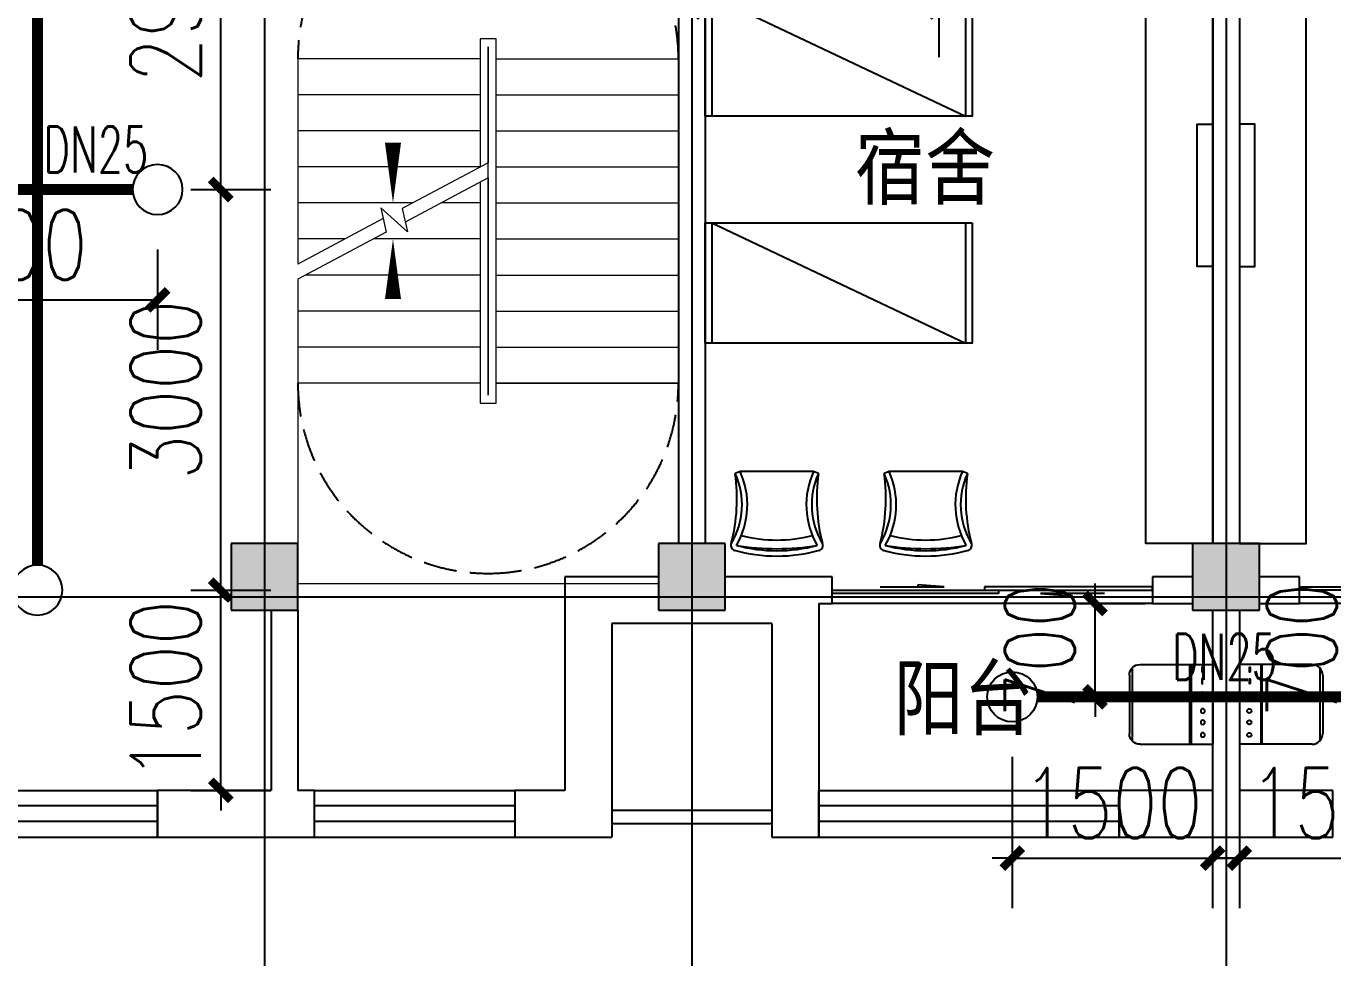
# Model space of a CAD drawing. Extents: x 0 to 2838408, y -923048 to 203859.
# Drawn here: x 2770978 to 2780763, y -549563 to -542584 of the extents above; entities that cross this region are included whole.
import ezdxf

# ---------------------------------------------------------------- set-up
doc = ezdxf.new("R2010")
doc.units = 0
doc.header["$LTSCALE"] = 1000
doc.linetypes.add('DASH', pattern=[0.35, 0.25, -0.1])
for name, color, linetype in [('A-Fixt', 81, 'Continuous'), ('COLUMN', 9, 'Continuous'), ('DIM_SYMB', 3, 'Continuous'), ('DIM_喷淋', 3, 'Continuous'), ('DOTE', 8, 'Continuous'), ('E2-栏杆', 92, 'Continuous'), ('EQUIP_喷头', 7, 'Continuous'), ('PIPE-喷淋', 6, 'Continuous'), ('PUB_HATCH', 8, 'Continuous'), ('PUB_TEXT', 7, 'Continuous'), ('STAIR', 2, 'Continuous'), ('TEXT_喷淋', 7, 'Continuous'), ('TWT_DIM', 3, 'Continuous'), ('WALL', 9, 'Continuous'), ('WINDOW', 4, 'Continuous'), ('XREF', 8, 'Continuous'), ('配景', 3, 'Continuous')]:
    doc.layers.add(name, color=color, linetype=linetype)
doc.layers.add('A-FLOR-STRS', color=8, linetype='Continuous', lineweight=0)
doc.styles.add('_TCH_DIM_T3', font='SIMPLEX', dxfattribs={"width": 0.75, "bigfont": 'HZTXT'})
doc.styles.add('_TWT_PIPEDN', font='SIMPLEX', dxfattribs={"width": 0.8, "height": 2.3, "bigfont": 'HZTXT'})
doc.styles.get("Standard").update_dxf_attribs({"font": 'geniso.shx', "bigfont": 'hztxt.shx'})
doc.dimstyles.new('_TWT_ARCH&&150', dxfattribs={"dimtxt": 525, "dimasz": 150, "dimexe": 375, "dimexo": 450, "dimgap": 150, "dimtad": 1, "dimdec": 0, "dimzin": 0, "dimdsep": 46, "dimtxsty": '_TCH_DIM_T3', "dimblk": 'ARCHTICK', "dimcen": 0.09, "dimclrt": 7, "dimazin": 2, "dimtfac": 1, "dimtdec": 0, "dimtix": 1, "dimtmove": 2, "dimatfit": 3, "dimfxl": 1, "dimtolj": 1, "dimtzin": 0, "dimarcsym": 0})

# ---------------------------------------------------------------- blocks, each defined once
blk = doc.blocks.new('单人床')
at = {"layer": 'A-Fixt'}
for p, q in [((47773.8, 13973.4), (48673.8, 13973.4)), ((47773.8, 12073.4), (48673.8, 13973.4)), ((47773.8, 12073.4), (48673.8, 12073.4))]:
    blk.add_line(p, q, dxfattribs=at)
blk.add_lwpolyline([(47773.8, 14023.4), (48673.8, 14023.4), (48673.8, 12023.4), (47773.8, 12023.4), (47773.8, 14023.4)], dxfattribs=at)
blk = doc.blocks.new('CH_AP01')
for p, q in [((-311.4, 16.6), (-275, 0)), ((-275, 0), (275, 0)), ((275, 0), (311.4, 16.6))]:
    blk.add_line(p, q)
for centre, radius, start, end in [((-306.8, 555.3), 37.8, 100.18588, 202.83587), ((0, -578.9), 1212.6, 74.71041, 105.28959), ((0, -578.9), 1172.6, 75.02868, 104.97132), ((306.8, 555.3), 37.8, 337.16413, 79.81412), ((-1658.4, 201.9), 1359.7, 352.16586, 14.42826), ((-823.7, 250), 562.9, 335.50378, 31.09034), ((0, -1278.1), 1856.9, 80.61099, 99.38901), ((-823.7, 250), 602.9, 335.50378, 30.26909), ((0, -578.9), 1092.6, 75.87672, 104.12328), ((823.7, 250), 602.9, 149.73091, 204.49622), ((823.7, 250), 562.9, 148.90966, 204.49622), ((1658.4, 201.9), 1359.7, 165.57174, 187.83414)]:
    blk.add_arc(centre, radius, start, end)
blk = doc.blocks.new('A$C61295E98')
at = {"color": 3}
for p, q in [((544, 597.9), (0, 597.9)), ((0, 597.9), (0, 0)), ((161.4, 597.9), (161.4, 0)), ((170.4, 0.2), (170.4, 597.6)), ((602.7, 572.2), (602.7, 25.6)), ((624, 517.9), (624, 80)), ((544, 0), (0, 0))]:
    blk.add_line(p, q, dxfattribs=at)
for points in [[(81.8, 540.3), (75.3, 540.3), (75.3, 576.8), (81.8, 576.8)], [(81.8, 453.1), (75.3, 453.1), (75.3, 489.6), (81.8, 489.6)], [(81.8, 352.9), (75.3, 352.9), (75.3, 389.4), (81.8, 389.4)]]:
    blk.add_lwpolyline(points, close=True, dxfattribs=at)
for centre in [(74, 250.1), (74, 164.2), (74, 70.5)]:
    blk.add_circle(centre, 15.7, dxfattribs=at)
for centre, start, end in [((544, 517.9), 360, 90), ((544, 80), 270, 0)]:
    blk.add_arc(centre, 80, start, end, dxfattribs=at)
blk = doc.blocks.new('宿舍')
at = {"layer": 'A-Fixt'}
for p, q in [((47853.8, 13801.7), (48353.8, 15701.7)), ((48353.8, 13801.7), (47853.8, 15701.7)), ((47853.8, 13801.7), (48353.8, 13801.7))]:
    blk.add_line(p, q, dxfattribs=at)
for points in [[(47853.8, 8601.7), (48353.8, 8601.7), (48353.8, 15701.7), (47853.8, 15701.7)], [(47853.8, 10676.1), (47970.5, 10676.1), (47970.5, 11742.6), (47853.8, 11742.6)]]:
    blk.add_lwpolyline(points, close=True, dxfattribs=at)
at = {"xscale": -1, "rotation": 90}
for p in [(63677.2, 60475.5), (63677.2, 58775.5)]:
    blk.add_blockref('单人床', p, dxfattribs=at)
at = {"layer": 'A-Fixt', "xscale": -1, "rotation": 180}
for p in [(50002, 9140.5), (51117.2, 9140.5)]:
    blk.add_blockref('CH_AP01', p, dxfattribs=at)
at = {"layer": '配景', "color": 252}
blk.add_blockref('A$C61295E98', (47853.8, 7096.6), dxfattribs=at)
blk = doc.blocks.new('$WINLIB2D$00000001')
at = {"color": 0}
for points in [[(-0.5, 0.5), (-0.5, -0.5)], [(-0.5, 0.5), (0.5, 0.5)], [(0.5, -0.5), (0.5, 0.5)], [(0.5, 0.1667), (-0.5, 0.1667)], [(0.5, -0.1667), (-0.5, -0.1667)], [(-0.5, -0.5), (0.5, -0.5)]]:
    blk.add_lwpolyline(points, dxfattribs=at)
blk = doc.blocks.new('$DorLib2D$00000131')
at = {"color": 0, "linetype": 'Continuous'}
for p, q in [((0.15, 0.125), (0.2319, 0.1973)), ((0.2319, 0.1973), (0.2319, 0.125)), ((-0.5, 0.125), (-0.5, 0)), ((0.0192, 0.125), (-0.5, 0.125)), ((0.0192, 0), (0.0192, 0.125)), ((0.35, 0.125), (0.15, 0.125)), ((-0.5, 0), (0.0192, 0)), ((-0.024, 0), (0.5, 0)), ((-0.024, -0.125), (-0.024, 0)), ((0.5, 0), (0.5, -0.125)), ((-0.35, -0.125), (-0.15, -0.125)), ((-0.2319, -0.1973), (-0.2319, -0.125)), ((-0.15, -0.125), (-0.2319, -0.1973)), ((0.5, -0.125), (-0.024, -0.125))]:
    blk.add_line(p, q, dxfattribs=at)
blk = doc.blocks.new('3F1')
at = {"layer": 'PUB_HATCH'}
for points in [[(2436466.7, -546958.3), (2436966.7, -546958.3), (2436966.7, -546458.3), (2436466.7, -546458.3)], [(2439666.7, -546958.3), (2440166.7, -546958.3), (2440166.7, -546458.3), (2439666.7, -546458.3)], [(2443666.7, -546958.3), (2444166.7, -546958.3), (2444166.7, -546458.3), (2443666.7, -546458.3)]]:
    blk.add_hatch(color=256, dxfattribs=at).paths.add_polyline_path(points)
at = {"layer": 'A-FLOR-STRS'}
for p, q in [((2438451.7, -542678.3), (2438331.7, -542678.3)), ((2438331.7, -542678.3), (2438331.7, -543638.9)), ((2438391.7, -542738.3), (2438391.7, -542738.3)), ((2438391.7, -542738.3), (2438391.7, -543606.9)), ((2438391.7, -543606.9), (2438391.7, -542738.3)), ((2438451.7, -545408.3), (2438451.7, -542678.3)), ((2436966.7, -542828.3), (2436966.7, -544366.3)), ((2438331.7, -542828.3), (2436966.7, -542828.3)), ((2438391.7, -542828.3), (2438391.7, -543606.9)), ((2438391.7, -545258.3), (2438391.7, -542828.3)), ((2438391.7, -542828.3), (2438391.7, -542828.3)), ((2438451.7, -542828.3), (2439816.7, -542828.3)), ((2439816.7, -545258.3), (2439816.7, -542828.3)), ((2438331.7, -543098.3), (2436966.7, -543098.3)), ((2438451.7, -543098.3), (2439816.7, -543098.3)), ((2438331.7, -543368.3), (2436966.7, -543368.3)), ((2438451.7, -543368.3), (2439816.7, -543368.3)), ((2438391.7, -543606.9), (2437746.8, -543950.6)), ((2438331.7, -543638.3), (2436966.7, -543638.3)), ((2438451.7, -543638.3), (2439816.7, -543638.3)), ((2438391.7, -543720.2), (2437770.2, -544051.4)), ((2438331.7, -543752.2), (2438331.7, -545408.3)), ((2438391.7, -543720.2), (2438391.7, -545258.3)), ((2438391.7, -543720.2), (2438391.7, -545348.3)), ((2438391.7, -545348.3), (2438391.7, -543720.2)), ((2437826.2, -543908.3), (2436966.7, -543908.3)), ((2438331.7, -543908.3), (2438038.9, -543908.3)), ((2438451.7, -543908.3), (2439816.7, -543908.3)), ((2437787.1, -544124.4), (2437587.1, -543944.6)), ((2437587.1, -543944.6), (2437629.3, -544126.6)), ((2437746.8, -543950.6), (2437787.1, -544124.4)), ((2437605.9, -544025.7), (2436966.7, -544366.3)), ((2437629.3, -544126.6), (2436966.7, -544479.6)), ((2437319.6, -544178.3), (2436966.7, -544178.3)), ((2438331.7, -544178.3), (2437532.2, -544178.3)), ((2438451.7, -544178.3), (2439816.7, -544178.3)), ((2436966.7, -544479.6), (2436966.7, -545258.3)), ((2438331.7, -544448.3), (2437025.6, -544448.3)), ((2438451.7, -544448.3), (2439816.7, -544448.3)), ((2438331.7, -544718.3), (2436966.7, -544718.3)), ((2438451.7, -544718.3), (2439816.7, -544718.3)), ((2438331.7, -544988.3), (2436966.7, -544988.3)), ((2438451.7, -544988.3), (2439816.7, -544988.3)), ((2438331.7, -545258.3), (2436966.7, -545258.3)), ((2436966.7, -545258.3), (2436966.7, -546458.3)), ((2438331.7, -545258.3), (2436966.7, -545258.3)), ((2438451.7, -545258.3), (2439816.7, -545258.3)), ((2439816.7, -545258.3), (2438451.7, -545258.3)), ((2439816.7, -546458.3), (2439816.7, -545258.3)), ((2438391.7, -545348.3), (2438391.7, -545348.3)), ((2438331.7, -545408.3), (2438451.7, -545408.3)), ((2436966.7, -546758.3), (2439666.7, -546758.3))]:
    blk.add_line(p, q, dxfattribs=at)
at = {"layer": 'COLUMN'}
for p, q in [((2436966.7, -546458.3), (2436466.7, -546458.3)), ((2436466.7, -546458.3), (2436466.7, -546958.3)), ((2436966.7, -546958.3), (2436966.7, -546458.3)), ((2440166.7, -546458.3), (2439666.7, -546458.3)), ((2439666.7, -546458.3), (2439666.7, -546958.3)), ((2440166.7, -546958.3), (2440166.7, -546458.3)), ((2444166.7, -546458.3), (2443666.7, -546458.3)), ((2443666.7, -546458.3), (2443666.7, -546958.3)), ((2444166.7, -546958.3), (2444166.7, -546458.3)), ((2436466.7, -546958.3), (2436966.7, -546958.3)), ((2439666.7, -546958.3), (2440166.7, -546958.3)), ((2443666.7, -546958.3), (2444166.7, -546958.3))]:
    blk.add_line(p, q, dxfattribs=at)
at = {"layer": 'DIM_SYMB'}
for points in [[(2437679.2, -542693.3, 0, 0, 0), (2437679.2, -543908.3, 0, 120, 0), (2437679.2, -543458.3, 0, 0, 0)], [(2439104.2, -542693.3, 0, 0, 0), (2439104.2, -546008.3, 0, 0, 0), (2437679.2, -546008.3, 0, 0, 0), (2437679.2, -544178.3, 0, 120, 0), (2437679.2, -544628.3, 0, 0, 0)]]:
    blk.add_lwpolyline(points, format="xyseb", dxfattribs=at)
at = {"layer": 'DOTE'}
for p, q in [((2436716.7, -467258.3), (2436716.7, -550458.3)), ((2439916.7, -467258.3), (2439916.7, -550458.3)), ((2443916.7, -467258.3), (2443916.7, -550458.3)), ((2343216.7, -546858.3), (2453916.7, -546858.3)), ((2343216.7, -546858.3), (2453916.7, -546858.3))]:
    blk.add_line(p, q, dxfattribs=at)
at = {"layer": 'E2-栏杆'}
for points in [[(2440516.7, -548458.3), (2439316.7, -548458.3)], [(2440516.7, -548558.3), (2439316.7, -548558.3)]]:
    blk.add_lwpolyline(points, dxfattribs=at)
at = {"layer": 'STAIR', "color": 9, "linetype": 'DASH'}
blk.add_line((2438391.7, -546683.3), (2438391.7, -546683.3), dxfattribs=at)
for points in [[(2436966.7, -542828.3, -0.414214), (2438391.7, -541403.3)], [(2439816.7, -542828.3, 0.414214), (2438391.7, -541403.3)], [(2436966.7, -545258.3, 0.414214), (2438391.7, -546683.3)], [(2439816.7, -545258.3, -0.414214), (2438391.7, -546683.3)]]:
    blk.add_lwpolyline(points, format="xyb", dxfattribs=at)
at = {"layer": 'WALL'}
for p, q in [((2439816.7, -541758.3), (2439816.7, -546458.3)), ((2440016.7, -541758.3), (2440016.7, -546458.3)), ((2443816.7, -541758.3), (2443816.7, -546458.3)), ((2444016.7, -541758.3), (2444016.7, -546458.3)), ((2439666.7, -546708.3), (2438966.7, -546708.3)), ((2438966.7, -546708.3), (2438966.7, -548308.3)), ((2440616.7, -546708.3), (2440166.7, -546708.3)), ((2440966.7, -546708.3), (2440616.7, -546708.3)), ((2440966.7, -546908.3), (2440966.7, -546708.3)), ((2443666.7, -546708.3), (2443366.7, -546708.3)), ((2443366.7, -546708.3), (2443366.7, -546908.3)), ((2444466.7, -546708.3), (2444166.7, -546708.3)), ((2444466.7, -546908.3), (2444466.7, -546708.3)), ((2440866.7, -546908.3), (2440866.7, -548308.3)), ((2440866.7, -546908.3), (2440966.7, -546908.3)), ((2443366.7, -546908.3), (2443666.7, -546908.3)), ((2444166.7, -546908.3), (2444466.7, -546908.3)), ((2436766.7, -546958.3), (2436766.7, -548308.3)), ((2436966.7, -546958.3), (2436966.7, -548308.3)), ((2443816.7, -546958.3), (2443816.7, -548308.3)), ((2444016.7, -546958.3), (2444016.7, -548308.3)), ((2439916.7, -547058.3), (2439316.7, -547058.3)), ((2439316.7, -547058.3), (2439316.7, -548658.3)), ((2440516.7, -547058.3), (2439916.7, -547058.3)), ((2440516.7, -547058.3), (2440516.7, -548658.3)), ((2436766.7, -548308.3), (2435916.7, -548308.3)), ((2435916.7, -548308.3), (2435916.7, -548658.3)), ((2437091.7, -548308.3), (2436966.7, -548308.3)), ((2437091.7, -548658.3), (2437091.7, -548308.3)), ((2438966.7, -548308.3), (2438591.8, -548308.3)), ((2438591.8, -548308.3), (2438591.8, -548658.3)), ((2440866.7, -548658.3), (2440866.7, -548308.3)), ((2443816.7, -548308.3), (2443116.7, -548308.3)), ((2443116.7, -548308.3), (2443116.7, -548658.3)), ((2444716.7, -548308.3), (2444016.7, -548308.3)), ((2444716.7, -548658.3), (2444716.7, -548308.3)), ((2435916.7, -548658.3), (2436866.7, -548658.3)), ((2436866.7, -548658.3), (2437091.7, -548658.3)), ((2438591.8, -548658.3), (2439316.7, -548658.3)), ((2440516.7, -548658.3), (2440866.7, -548658.3)), ((2443116.7, -548658.3), (2443916.7, -548658.3)), ((2443916.7, -548658.3), (2444716.7, -548658.3))]:
    blk.add_line(p, q, dxfattribs=at)
at = {"layer": 'WINDOW'}
for p, q in [((2443366.7, -546908.3), (2440966.7, -546908.3)), ((2446866.7, -546908.3), (2444466.7, -546908.3))]:
    blk.add_line(p, q, dxfattribs=at)
at = {"xscale": -1, "rotation": 359.9999999999999}
blk.add_blockref('宿舍', (2491670.6, -555059.9), dxfattribs=at)
blk.add_blockref('宿舍', (2396162.9, -555059.9))
at = {"layer": 'WINDOW', "rotation": 180}
for name, p, xscale, yscale, zscale in [('$DorLib2D$00000131', (2442166.7, -546808.3), -2400, 200, -2400), ('$DorLib2D$00000131', (2445666.7, -546808.3), 2400, 200, 2400), ('$WINLIB2D$00000001', (2434791.7, -548483.3), -2249.999999993481, -350, -2249.999999993481), ('$WINLIB2D$00000001', (2437841.7, -548483.3), -1500.092589734973, 350, -1500.092589734973), ('$WINLIB2D$00000001', (2441991.7, -548483.3), -2249.999999993481, -350, -2249.999999993481)]:
    blk.add_blockref(name, p, dxfattribs=dict(at, xscale=xscale, yscale=yscale, zscale=zscale))
at = {"layer": 'PUB_TEXT'}
for s, p in [('宿舍', (2441137.9, -543922.1)), ('阳台', (2441427.8, -547896.3))]:
    blk.add_text(s, height=525, dxfattribs=at).set_placement(p)
blk = doc.blocks.new('_ArchTick')
at = {"color": 0, "linetype": 'ByBlock', "const_width": 0.4}
blk.add_lwpolyline([(-0.5, -0.5), (0.5, 0.5)], dxfattribs=at)
blk = doc.blocks.new('*D2092')
at = {"layer": 'Defpoints', "color": 0, "linetype": 'ByBlock', "transparency": 16777216}
for p in [(2776062.5, -541758.3), (2777812.5, -541758.3), (2777812.5, -542440.6)]:
    blk.add_point(p, dxfattribs=at)
at = {"layer": 'TWT_DIM', "color": 0, "linetype": 'ByBlock', "lineweight": -2, "transparency": 16777216}
for p, q in [((2776062.5, -542208.3), (2776062.5, -542815.6)), ((2777812.5, -542208.3), (2777812.5, -542815.6)), ((2776062.5, -542440.6), (2777812.5, -542440.6))]:
    blk.add_line(p, q, dxfattribs=at)
at = {"layer": 'TWT_DIM', "color": 0, "linetype": 'ByBlock', "lineweight": -2, "transparency": 16777216, "xscale": 150, "yscale": 150, "zscale": 150, "rotation": 180}
blk.add_blockref('_ArchTick', (2776062.5, -542440.6), dxfattribs=at)
at = {"layer": 'TWT_DIM', "color": 0, "linetype": 'ByBlock', "lineweight": -2, "transparency": 16777216, "xscale": 150, "yscale": 150, "zscale": 150}
blk.add_blockref('_ArchTick', (2777812.5, -542440.6), dxfattribs=at)
at = {"layer": 'TWT_DIM', "color": 7, "linetype": 'ByBlock', "transparency": 16777216, "insert": (2776937.5, -542028.1), "char_height": 525, "attachment_point": 5, "style": '_TCH_DIM_T3'}
blk.add_mtext('\\A1;1750', dxfattribs=at)
blk = doc.blocks.new('*D2096')
at = {"layer": 'Defpoints', "color": 0, "linetype": 'ByBlock', "transparency": 16777216}
for p in [(2778362.5, -547608.3), (2779862.5, -547608.3), (2779862.5, -548815.7)]:
    blk.add_point(p, dxfattribs=at)
at = {"layer": 'TWT_DIM', "color": 0, "linetype": 'ByBlock', "lineweight": -2, "transparency": 16777216}
for p, q in [((2778362.5, -548058.3), (2778362.5, -549190.7)), ((2779862.5, -548058.3), (2779862.5, -549190.7)), ((2778362.5, -548815.7), (2778212.5, -548815.7)), ((2778362.5, -548815.7), (2779862.5, -548815.7)), ((2779862.5, -548815.7), (2780012.5, -548815.7))]:
    blk.add_line(p, q, dxfattribs=at)
at = {"layer": 'TWT_DIM', "color": 0, "linetype": 'ByBlock', "lineweight": -2, "transparency": 16777216, "xscale": 150, "yscale": 150, "zscale": 150}
blk.add_blockref('_ArchTick', (2778362.5, -548815.7), dxfattribs=at)
at = {"layer": 'TWT_DIM', "color": 0, "linetype": 'ByBlock', "lineweight": -2, "transparency": 16777216, "xscale": 150, "yscale": 150, "zscale": 150, "rotation": 180}
blk.add_blockref('_ArchTick', (2779862.5, -548815.7), dxfattribs=at)
at = {"layer": 'TWT_DIM', "color": 7, "linetype": 'ByBlock', "transparency": 16777216, "insert": (2779112.5, -548403.2), "char_height": 525, "attachment_point": 5, "style": '_TCH_DIM_T3'}
blk.add_mtext('\\A1;1500', dxfattribs=at)
blk = doc.blocks.new('*D2097')
at = {"layer": 'Defpoints', "color": 0, "linetype": 'ByBlock', "transparency": 16777216}
for p in [(2778362.5, -546908.3), (2778981.5, -546908.3), (2778362.5, -547608.3)]:
    blk.add_point(p, dxfattribs=at)
at = {"layer": 'TWT_DIM', "color": 0, "linetype": 'ByBlock', "lineweight": -2, "transparency": 16777216}
for p, q in [((2778981.5, -546908.3), (2778981.5, -546758.3)), ((2778812.5, -546908.3), (2779356.5, -546908.3)), ((2778981.5, -547608.3), (2778981.5, -546908.3)), ((2778812.5, -547608.3), (2779356.5, -547608.3)), ((2778981.5, -547608.3), (2778981.5, -547758.3))]:
    blk.add_line(p, q, dxfattribs=at)
at = {"layer": 'TWT_DIM', "color": 0, "linetype": 'ByBlock', "lineweight": -2, "transparency": 16777216, "xscale": 150, "yscale": 150, "zscale": 150}
for p, rotation in [((2778981.5, -546908.3), 270), ((2778981.5, -547608.3), 90)]:
    blk.add_blockref('_ArchTick', p, dxfattribs=dict(at, rotation=rotation))
at = {"layer": 'TWT_DIM', "color": 7, "linetype": 'ByBlock', "transparency": 16777216, "insert": (2778569, -547258.3), "char_height": 525, "attachment_point": 5, "rotation": 90, "style": '_TCH_DIM_T3'}
blk.add_mtext('\\A1;700', dxfattribs=at)
blk = doc.blocks.new('*D2098')
at = {"layer": 'Defpoints', "color": 0, "linetype": 'ByBlock', "transparency": 16777216}
for p in [(2780062.5, -547608.3), (2781562.5, -547608.3), (2781562.5, -548815.7)]:
    blk.add_point(p, dxfattribs=at)
at = {"layer": 'TWT_DIM', "color": 0, "linetype": 'ByBlock', "lineweight": -2, "transparency": 16777216}
for p, q in [((2780062.5, -548058.3), (2780062.5, -549190.7)), ((2781562.5, -548058.3), (2781562.5, -549190.7)), ((2780062.5, -548815.7), (2779912.5, -548815.7)), ((2780062.5, -548815.7), (2781562.5, -548815.7)), ((2781562.5, -548815.7), (2781712.5, -548815.7))]:
    blk.add_line(p, q, dxfattribs=at)
at = {"layer": 'TWT_DIM', "color": 0, "linetype": 'ByBlock', "lineweight": -2, "transparency": 16777216, "xscale": 150, "yscale": 150, "zscale": 150}
blk.add_blockref('_ArchTick', (2780062.5, -548815.7), dxfattribs=at)
at = {"layer": 'TWT_DIM', "color": 0, "linetype": 'ByBlock', "lineweight": -2, "transparency": 16777216, "xscale": 150, "yscale": 150, "zscale": 150, "rotation": 180}
blk.add_blockref('_ArchTick', (2781562.5, -548815.7), dxfattribs=at)
at = {"layer": 'TWT_DIM', "color": 7, "linetype": 'ByBlock', "transparency": 16777216, "insert": (2780812.5, -548403.2), "char_height": 525, "attachment_point": 5, "style": '_TCH_DIM_T3'}
blk.add_mtext('\\A1;1500', dxfattribs=at)
blk = doc.blocks.new('*D2099')
at = {"layer": 'Defpoints', "color": 0, "linetype": 'ByBlock', "transparency": 16777216}
for p in [(2780943.5, -546908.3), (2781562.5, -546908.3), (2781562.5, -547608.3)]:
    blk.add_point(p, dxfattribs=at)
at = {"layer": 'TWT_DIM', "color": 0, "linetype": 'ByBlock', "lineweight": -2, "transparency": 16777216}
for p, q in [((2780943.5, -546908.3), (2780943.5, -546758.3)), ((2781112.5, -546908.3), (2780568.5, -546908.3)), ((2780943.5, -547608.3), (2780943.5, -546908.3)), ((2781112.5, -547608.3), (2780568.5, -547608.3)), ((2780943.5, -547608.3), (2780943.5, -547758.3))]:
    blk.add_line(p, q, dxfattribs=at)
at = {"layer": 'TWT_DIM', "color": 0, "linetype": 'ByBlock', "lineweight": -2, "transparency": 16777216, "xscale": 150, "yscale": 150, "zscale": 150}
for p, rotation in [((2780943.5, -546908.3), 270), ((2780943.5, -547608.3), 90)]:
    blk.add_blockref('_ArchTick', p, dxfattribs=dict(at, rotation=rotation))
at = {"layer": 'TWT_DIM', "color": 7, "linetype": 'ByBlock', "transparency": 16777216, "insert": (2780531, -547258.3), "char_height": 525, "attachment_point": 5, "rotation": 90, "style": '_TCH_DIM_T3'}
blk.add_mtext('\\A1;700', dxfattribs=at)
blk = doc.blocks.new('*D2490')
at = {"layer": 'Defpoints', "color": 0, "linetype": 'ByBlock', "transparency": 16777216}
for p in [(2771762.5, -540858.3), (2772435.5, -540858.3), (2771762.5, -543808.3)]:
    blk.add_point(p, dxfattribs=at)
at = {"layer": 'TWT_DIM', "color": 0, "linetype": 'ByBlock', "lineweight": -2, "transparency": 16777216}
for p, q in [((2772212.5, -540858.3), (2772810.5, -540858.3)), ((2772435.5, -543808.3), (2772435.5, -540858.3)), ((2772212.5, -543808.3), (2772810.5, -543808.3))]:
    blk.add_line(p, q, dxfattribs=at)
at = {"layer": 'TWT_DIM', "color": 0, "linetype": 'ByBlock', "lineweight": -2, "transparency": 16777216, "xscale": 150, "yscale": 150, "zscale": 150}
for p, rotation in [((2772435.5, -540858.3), 90), ((2772435.5, -543808.3), 270)]:
    blk.add_blockref('_ArchTick', p, dxfattribs=dict(at, rotation=rotation))
at = {"layer": 'TWT_DIM', "color": 7, "linetype": 'ByBlock', "transparency": 16777216, "insert": (2772023, -542333.3), "char_height": 525, "attachment_point": 5, "rotation": 90, "style": '_TCH_DIM_T3'}
blk.add_mtext('\\A1;2950', dxfattribs=at)
blk = doc.blocks.new('*D2491')
at = {"layer": 'Defpoints', "color": 0, "linetype": 'ByBlock', "transparency": 16777216}
for p in [(2771762.5, -543808.3), (2772435.5, -543808.3), (2771762.5, -546808.3)]:
    blk.add_point(p, dxfattribs=at)
at = {"layer": 'TWT_DIM', "color": 0, "linetype": 'ByBlock', "lineweight": -2, "transparency": 16777216}
for p, q in [((2772212.5, -543808.3), (2772810.5, -543808.3)), ((2772435.5, -546808.3), (2772435.5, -543808.3)), ((2772212.5, -546808.3), (2772810.5, -546808.3))]:
    blk.add_line(p, q, dxfattribs=at)
at = {"layer": 'TWT_DIM', "color": 0, "linetype": 'ByBlock', "lineweight": -2, "transparency": 16777216, "xscale": 150, "yscale": 150, "zscale": 150}
for p, rotation in [((2772435.5, -543808.3), 90), ((2772435.5, -546808.3), 270)]:
    blk.add_blockref('_ArchTick', p, dxfattribs=dict(at, rotation=rotation))
at = {"layer": 'TWT_DIM', "color": 7, "linetype": 'ByBlock', "transparency": 16777216, "insert": (2772023, -545308.3), "char_height": 525, "attachment_point": 5, "rotation": 90, "style": '_TCH_DIM_T3'}
blk.add_mtext('\\A1;3000', dxfattribs=at)
blk = doc.blocks.new('*D2492')
at = {"layer": 'Defpoints', "color": 0, "linetype": 'ByBlock', "transparency": 16777216}
for p in [(2771762.5, -546808.3), (2772435.5, -546808.3), (2771762.5, -548308.3)]:
    blk.add_point(p, dxfattribs=at)
at = {"layer": 'TWT_DIM', "color": 0, "linetype": 'ByBlock', "lineweight": -2, "transparency": 16777216}
for p, q in [((2772435.5, -546808.3), (2772435.5, -546658.3)), ((2772212.5, -546808.3), (2772810.5, -546808.3)), ((2772435.5, -548308.3), (2772435.5, -546808.3)), ((2772212.5, -548308.3), (2772810.5, -548308.3)), ((2772435.5, -548308.3), (2772435.5, -548458.3))]:
    blk.add_line(p, q, dxfattribs=at)
at = {"layer": 'TWT_DIM', "color": 0, "linetype": 'ByBlock', "lineweight": -2, "transparency": 16777216, "xscale": 150, "yscale": 150, "zscale": 150}
for p, rotation in [((2772435.5, -546808.3), 270), ((2772435.5, -548308.3), 90)]:
    blk.add_blockref('_ArchTick', p, dxfattribs=dict(at, rotation=rotation))
at = {"layer": 'TWT_DIM', "color": 7, "linetype": 'ByBlock', "transparency": 16777216, "insert": (2772023, -547558.3), "char_height": 525, "attachment_point": 5, "rotation": 90, "style": '_TCH_DIM_T3'}
blk.add_mtext('\\A1;1500', dxfattribs=at)
blk = doc.blocks.new('*D2493')
at = {"layer": 'Defpoints', "color": 0, "linetype": 'ByBlock', "transparency": 16777216}
for p in [(2769562.5, -543808.3), (2771962.5, -543808.3), (2771962.5, -544634.4)]:
    blk.add_point(p, dxfattribs=at)
at = {"layer": 'DIM_喷淋', "color": 0, "linetype": 'ByBlock', "lineweight": -2, "transparency": 16777216}
for p, q in [((2769562.5, -544258.3), (2769562.5, -545009.4)), ((2771962.5, -544258.3), (2771962.5, -545009.4)), ((2769562.5, -544634.4), (2771962.5, -544634.4))]:
    blk.add_line(p, q, dxfattribs=at)
at = {"layer": 'DIM_喷淋', "color": 0, "linetype": 'ByBlock', "lineweight": -2, "transparency": 16777216, "xscale": 150, "yscale": 150, "zscale": 150, "rotation": 180}
blk.add_blockref('_ArchTick', (2769562.5, -544634.4), dxfattribs=at)
at = {"layer": 'DIM_喷淋', "color": 0, "linetype": 'ByBlock', "lineweight": -2, "transparency": 16777216, "xscale": 150, "yscale": 150, "zscale": 150}
blk.add_blockref('_ArchTick', (2771962.5, -544634.4), dxfattribs=at)
at = {"layer": 'DIM_喷淋', "color": 7, "linetype": 'ByBlock', "transparency": 16777216, "insert": (2770762.5, -544221.9), "char_height": 525, "attachment_point": 5, "style": '_TCH_DIM_T3'}
blk.add_mtext('\\A1;2400', dxfattribs=at)
blk = doc.blocks.new('$TwtSys$00000125')
blk.add_circle((0, 0, 0), 1)

msp = doc.modelspace()

# ---------------------------------------------------------------- linework, layer by layer
at = {"layer": 'PIPE-喷淋', "linetype": 'ByBlock', "ltscale": 1.5, "const_width": 82.5}
for points in [[(2771062.5, -543808.3), (2771062.5, -540858.3)], [(2771062.5, -543808.3), (2769750, -543808.3)], [(2771775, -543808.3), (2771062.5, -543808.3)], [(2771062.5, -546620.8), (2771062.5, -543808.3)], [(2781375, -547608.3), (2778550, -547608.3)]]:
    msp.add_lwpolyline(points, dxfattribs=at)

# ---------------------------------------------------------------- block references
at = {"layer": 'EQUIP_喷头', "linetype": 'ByBlock', "xscale": 187.5, "yscale": -187.5, "zscale": 187.5}
for p in [(2771962.5, -543808.3), (2771062.5, -546808.3)]:
    msp.add_blockref('$TwtSys$00000125', p, dxfattribs=at)
at = {"layer": 'EQUIP_喷头', "linetype": 'ByBlock', "xscale": 187.5, "yscale": 187.5, "zscale": 187.5, "rotation": 180}
msp.add_blockref('$TwtSys$00000125', (2778362.5, -547608.3), dxfattribs=at)
at = {"layer": 'XREF'}
msp.add_blockref('3F1', (336045.8, 0), dxfattribs=at)

# ---------------------------------------------------------------- texts
at = {"layer": 'TEXT_喷淋', "color": 251, "linetype": 'ByBlock', "style": '_TWT_PIPEDN', "width": 0.64}
msp.add_text('DN25', height=345, rotation=359.99999, dxfattribs=at).set_placement((2771107.7, -543680.8))
msp.add_text('DN25', height=345, dxfattribs=at).set_placement((2779557.7, -547480.8))

# ---------------------------------------------------------------- dimensions: what is measured, and where the dimension line sits
at = {"layer": 'DIM_喷淋', "linetype": 'ByBlock'}
dim = msp.add_aligned_dim(p1=(2769562.5, -543808.3), p2=(2771962.5, -543808.3), distance=-826.1, dimstyle='_TWT_ARCH&&150', dxfattribs=at)
dim.commit()
dim.dimension.update_dxf_attribs({"geometry": '*D2493', "text_midpoint": (2770762.5, -544221.9)})
at = {"layer": 'TWT_DIM', "linetype": 'ByBlock'}
for p1, p2, distance, picture, middle in [((2771762.5, -543808.3), (2771762.5, -540858.3), -672.9, '*D2490', (2772023, -542333.3)), ((2776062.5, -541758.3), (2777812.5, -541758.3), -682.4, '*D2092', (2776937.5, -542028.1)), ((2771762.5, -546808.3), (2771762.5, -543808.3), -672.9, '*D2491', (2772023, -545308.3)), ((2771762.5, -548308.3), (2771762.5, -546808.3), -672.9, '*D2492', (2772023, -547558.3)), ((2778362.5, -547608.3), (2778362.5, -546908.3), -619, '*D2097', (2778569, -547258.3)), ((2781562.5, -547608.3), (2781562.5, -546908.3), 619, '*D2099', (2780531, -547258.3)), ((2778362.5, -547608.3), (2779862.5, -547608.3), -1207.4, '*D2096', (2779112.5, -548403.2)), ((2780062.5, -547608.3), (2781562.5, -547608.3), -1207.4, '*D2098', (2780812.5, -548403.2))]:
    dim = msp.add_aligned_dim(p1=p1, p2=p2, distance=distance, dimstyle='_TWT_ARCH&&150', dxfattribs=at)
    dim.commit()
    dim.dimension.update_dxf_attribs({"geometry": picture, "text_midpoint": middle})

doc.saveas('drawing.dxf')
